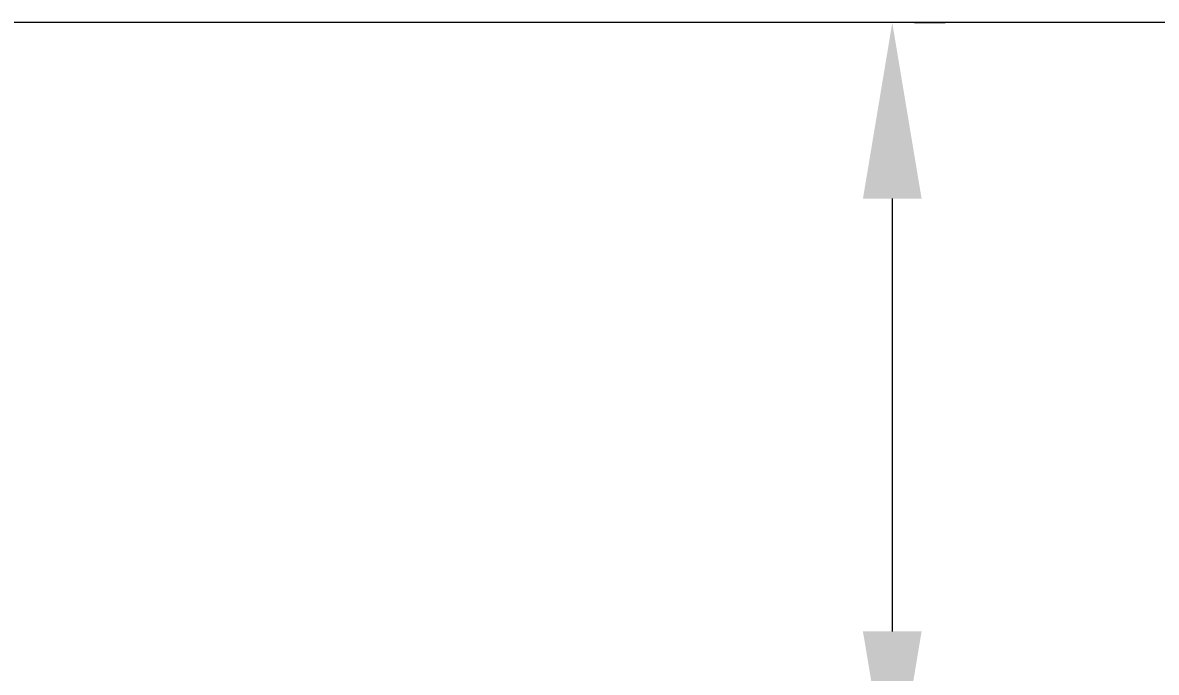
# Model space of a CAD drawing. Header units: millimetres. Extents: x 26027 to 581921, y 7230 to 233891.
# Drawn here: x 498797 to 502018, y 164364 to 166210 of the extents above; entities that cross this region are included whole.
import ezdxf

# ---------------------------------------------------------------- set-up
doc = ezdxf.new("R2010")
doc.units = ezdxf.units.MM
doc.header["$LTSCALE"] = 5
doc.layers.add('Dims', color=6, linetype='Continuous', lineweight=5)
doc.layers.add('Walls', color=32, linetype='Continuous', lineweight=5)
doc.styles.add('Dimension', font='verdana.ttf')
doc.dimstyles.new('D500', dxfattribs={"dimtxt": 650, "dimasz": 500, "dimexe": 150, "dimexo": 100, "dimgap": 250, "dimtad": 1, "dimdec": 0, "dimtxsty": 'Dimension', "dimcen": 100, "dimdle": 150, "dimclrd": 250, "dimclre": 250, "dimclrt": 7, "dimadec": 0, "dimazin": 0, "dimtfac": 1, "dimtdec": 0, "dimtmove": 0, "dimatfit": 3, "dimfxl": 1, "dimlwd": 5, "dimlwe": 5, "dimarcsym": 0})

# ---------------------------------------------------------------- blocks, each defined once
blk = doc.blocks.new('*D496')
at = {"layer": 'DEFPOINTS', "color": 0, "transparency": 16777216}
for p in [(501230.5, 166210.3, 0), (501206.8, 163980.3, 0), (501267.8, 163980.3)]:
    blk.add_point(p, dxfattribs=at)
at = {"layer": 'Dims', "color": 250, "linetype": 'Continuous', "lineweight": 5, "transparency": 16777216}
for p, q in [((501330.5, 166210.3), (501417.8, 166210.3)), ((501267.8, 165710.3), (501267.8, 164480.3)), ((501267.8, 163980.3), (501267.8, 160836)), ((501306.8, 163980.3), (501417.8, 163980.3))]:
    blk.add_line(p, q, dxfattribs=at)
at = {"layer": 'Dims', "color": 250, "transparency": 16777216}
for points in [[(501184.4, 165710.3), (501351.1, 165710.3), (501267.8, 166210.3)], [(501184.4, 164480.3), (501351.1, 164480.3), (501267.8, 163980.3)]]:
    blk.add_solid(points, dxfattribs=at)
at = {"layer": 'Dims', "color": 7, "lineweight": 0, "transparency": 16777216, "insert": (500679.2, 162158.1), "char_height": 650, "attachment_point": 5, "rotation": 90, "style": 'Dimension'}
blk.add_mtext('2230', dxfattribs=at)

msp = doc.modelspace()

# ---------------------------------------------------------------- linework, layer by layer
at = {"layer": 'Walls'}
msp.add_line((503006.7, 166210.3, 0), (494612.1, 166210.3, 0), dxfattribs=at)

# ---------------------------------------------------------------- dimensions: what is measured, and where the dimension line sits
at = {"layer": 'Dims', "lineweight": 0}
dim = msp.add_linear_dim(base=(501267.8, 163980.3, 0), p1=(501230.5, 166210.3, 0), p2=(501206.8, 163980.3, 0), angle=90, dimstyle='D500', dxfattribs=at)
dim.commit()
dim.dimension.update_dxf_attribs({"geometry": '*D496', "text_midpoint": (500679.2, 162158.1, 0)})

doc.saveas('drawing.dxf')
